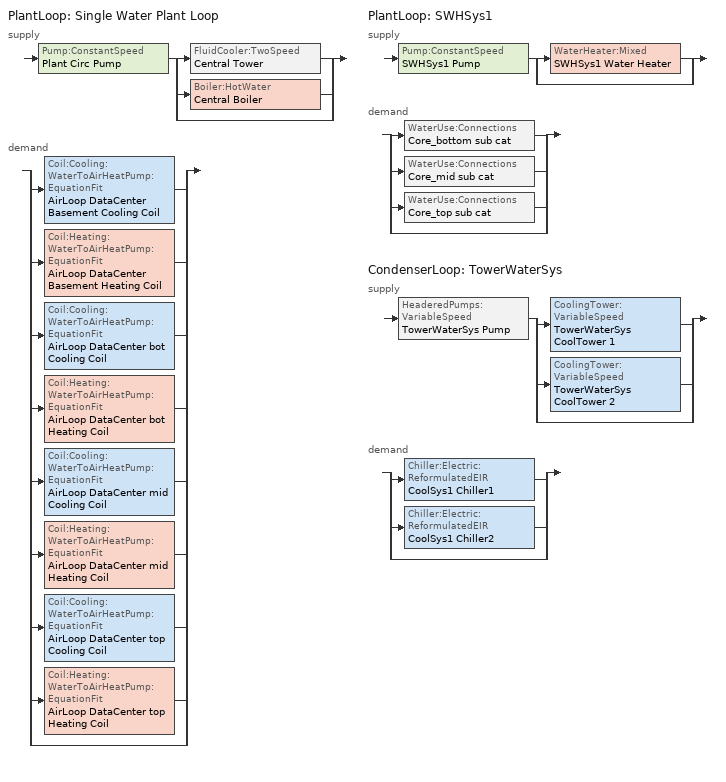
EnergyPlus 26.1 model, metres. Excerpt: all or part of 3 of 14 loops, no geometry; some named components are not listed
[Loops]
PlantLoop 'Single Water Plant Loop'
 supply: Pump:ConstantSpeed 'Plant Circ Pump' > split
  | FluidCooler:TwoSpeed 'Central Tower'
  | Boiler:HotWater 'Central Boiler'
  | bypass
 demand: split
  | Coil:Cooling:WaterToAirHeatPump:EquationFit 'AirLoop DataCenter Basement Cooling Coil'
  | Coil:Heating:WaterToAirHeatPump:EquationFit 'AirLoop DataCenter Basement Heating Coil'
  | Coil:Cooling:WaterToAirHeatPump:EquationFit 'AirLoop DataCenter bot Cooling Coil'
  | Coil:Heating:WaterToAirHeatPump:EquationFit 'AirLoop DataCenter bot Heating Coil'
  | Coil:Cooling:WaterToAirHeatPump:EquationFit 'AirLoop DataCenter mid Cooling Coil'
  | Coil:Heating:WaterToAirHeatPump:EquationFit 'AirLoop DataCenter mid Heating Coil'
  | Coil:Cooling:WaterToAirHeatPump:EquationFit 'AirLoop DataCenter top Cooling Coil'
  | Coil:Heating:WaterToAirHeatPump:EquationFit 'AirLoop DataCenter top Heating Coil'
  | bypass
PlantLoop 'SWHSys1'
 supply: Pump:ConstantSpeed 'SWHSys1 Pump' > split
  | WaterHeater:Mixed 'SWHSys1 Water Heater'
  | bypass
 demand: split
  | WaterUse:Connections 'Core_bottom sub cat'
  | WaterUse:Connections 'Core_mid sub cat'
  | WaterUse:Connections 'Core_top sub cat'
  | bypass
CondenserLoop 'TowerWaterSys'
 supply: HeaderedPumps:VariableSpeed 'TowerWaterSys Pump' > split
  | CoolingTower:VariableSpeed 'TowerWaterSys CoolTower 1'
  | CoolingTower:VariableSpeed 'TowerWaterSys CoolTower 2'
  | bypass
 demand: split
  | Chiller:Electric:ReformulatedEIR 'CoolSys1 Chiller1'
  | Chiller:Electric:ReformulatedEIR 'CoolSys1 Chiller2'
  | bypass
[EnergyManagementSystem:Sensor]
Tower_PumpMassFlow: Output:Variable or Output:Meter Index Key=TowerWaterSys Supply Inlet Node; Output:Variable or Output:Meter=System Node Mass Flow Rate
[EnergyManagementSystem:ProgramCallingManager]
SET_Perimeter_bot_ZN_1_Light_EMS_Program_Prog_Manager: AfterPredictorAfterHVACManagers; SET_Perimeter_bot_ZN_1_Light_EMS_Program
SET_Perimeter_bot_ZN_4_Light_EMS_Program_Prog_Manager: AfterPredictorAfterHVACManagers; SET_Perimeter_bot_ZN_4_Light_EMS_Program
SET_Perimeter_mid_ZN_3_Light_EMS_Program_Prog_Manager: AfterPredictorAfterHVACManagers; SET_Perimeter_mid_ZN_3_Light_EMS_Program
SET_Perimeter_mid_ZN_2_Light_EMS_Program_Prog_Manager: AfterPredictorAfterHVACManagers; SET_Perimeter_mid_ZN_2_Light_EMS_Program
SET_Perimeter_mid_ZN_1_Light_EMS_Program_Prog_Manager: AfterPredictorAfterHVACManagers; SET_Perimeter_mid_ZN_1_Light_EMS_Program
SET_Perimeter_mid_ZN_4_Light_EMS_Program_Prog_Manager: AfterPredictorAfterHVACManagers; SET_Perimeter_mid_ZN_4_Light_EMS_Program
SET_Perimeter_top_ZN_3_Light_EMS_Program_Prog_Manager: AfterPredictorAfterHVACManagers; SET_Perimeter_top_ZN_3_Light_EMS_Program
SET_Perimeter_top_ZN_2_Light_EMS_Program_Prog_Manager: AfterPredictorAfterHVACManagers; SET_Perimeter_top_ZN_2_Light_EMS_Program
SET_Perimeter_top_ZN_1_Light_EMS_Program_Prog_Manager: AfterPredictorAfterHVACManagers; SET_Perimeter_top_ZN_1_Light_EMS_Program
SET_Perimeter_top_ZN_4_Light_EMS_Program_Prog_Manager: AfterPredictorAfterHVACManagers; SET_Perimeter_top_ZN_4_Light_EMS_Program
PlantPump_EMS_Program Manager: InsideHVACSystemIterationLoop; PlantPump_EMS_Program
ChangeTowerFlow_Manager: InsideHVACSystemIterationLoop; ChangTowerFlow
vav_bot_MAX_OA_FRAC_Prog_Manager: AfterPredictorAfterHVACManagers; vav_bot_MAX_OA_FRAC
vav_mid_MAX_OA_FRAC_Prog_Manager: AfterPredictorAfterHVACManagers; vav_mid_MAX_OA_FRAC
vav_top_MAX_OA_FRAC_Prog_Manager: AfterPredictorAfterHVACManagers; vav_top_MAX_OA_FRAC
OA_BASED_OPTIMUM_START_EMS_Program Manager: BeginTimestepBeforePredictor; OA_BASED_OPTIMUM_START_EMS_Program
BoilerParManager: BeginNewEnvironment; SetBoilerPar
BoilerCurveManager: InsideHVACSystemIterationLoop; SetBoilerCurve
[EnergyManagementSystem:OutputVariable]
Wired_LTG: EMS Variable=Wired_LTG; Type of Data in Variable=Summed; Update Frequency=ZoneTimeStep; Units=J
[ElectricLoadCenter:Transformer]
Transformer 1: Availability Schedule=Always_On; Transformer Usage=PowerInFromGrid; Rated Capacity {VA}=500000; Phase=3; Conductor Material=Aluminum; Full Load Temperature Rise {C}=150; Fraction of Eddy Current Losses=0.1; Performance Input Method=NominalEfficiency; Nameplate Efficiency=0.991; Per Unit Load for Nameplate Efficiency=0.35; Reference Temperature for Nameplate Efficiency {C}=75; Consider Transformer Loss for Utility Cost=Yes; Meter 1=Wired_LTG_Electricity; Meter 2=Wired_Int_EQUIP
[EnergyManagementSystem:Actuator]
Name | Actuated Component Unique | Actuated Component Type | Actuated Component Control Type
Basement_Light_Actuator | Basement_lights | Lights | Electricity Rate
Core_bottom_Light_Actuator | Core_bottom_lights | Lights | Electricity Rate
Core_mid_Light_Actuator | Core_mid_lights | Lights | Electricity Rate
Core_top_Light_Actuator | Core_top_lights | Lights | Electricity Rate
Perimeter_bot_ZN_3_Light_Actuator | Perimeter_bot_ZN_3_lights | Lights | Electricity Rate
Perimeter_bot_ZN_2_Light_Actuator | Perimeter_bot_ZN_2_lights | Lights | Electricity Rate
Perimeter_bot_ZN_1_Light_Actuator | Perimeter_bot_ZN_1_lights | Lights | Electricity Rate
Perimeter_bot_ZN_4_Light_Actuator | Perimeter_bot_ZN_4_lights | Lights | Electricity Rate
Perimeter_mid_ZN_3_Light_Actuator | Perimeter_mid_ZN_3_lights | Lights | Electricity Rate
Perimeter_mid_ZN_2_Light_Actuator | Perimeter_mid_ZN_2_lights | Lights | Electricity Rate
Perimeter_mid_ZN_1_Light_Actuator | Perimeter_mid_ZN_1_lights | Lights | Electricity Rate
Perimeter_mid_ZN_4_Light_Actuator | Perimeter_mid_ZN_4_lights | Lights | Electricity Rate
Perimeter_top_ZN_3_Light_Actuator | Perimeter_top_ZN_3_lights | Lights | Electricity Rate
Perimeter_top_ZN_2_Light_Actuator | Perimeter_top_ZN_2_lights | Lights | Electricity Rate
Perimeter_top_ZN_1_Light_Actuator | Perimeter_top_ZN_1_lights | Lights | Electricity Rate
Perimeter_top_ZN_4_Light_Actuator | Perimeter_top_ZN_4_lights | Lights | Electricity Rate
TowerCurveOutput | Tower_Fan_Curve | Curve | Curve Result
vav_bot_MAX_OA_FRAC | VAV_BOT WITH REHEAT Max OA Fraction | Schedule:Constant | Schedule Value
vav_mid_MAX_OA_FRAC | VAV_MID WITH REHEAT Max OA Fraction | Schedule:Constant | Schedule Value
vav_top_MAX_OA_FRAC | VAV_TOP WITH REHEAT Max OA Fraction | Schedule:Constant | Schedule Value
CLGSETP_SCH_Actuator | CLGSETP_SCH_Yes_Optimum | Schedule:Compact | Schedule Value
CLGSETP_SCH_w_SB_Actuator | CLGSETP_SCH_Yes_Optimum_w_SB | Schedule:Compact | Schedule Value
HTGSETP_SCH_Actuator | HTGSETP_SCH_Yes_Optimum | Schedule:Compact | Schedule Value
HTGSETP_SCH_w_SB_Actuator | HTGSETP_SCH_Yes_Optimum_w_SB | Schedule:Compact | Schedule Value
BoilerCurve | HeatSys1 BOILER EFFICIENCY CURVE | Curve | Curve Result
[Sizing:Plant]
Name | Loop Type | Design Loop Exit Temperature {C} | Loop Design Temperature Difference {deltaC} | Sizing Option | Zone Timesteps in Averaging Window | Coincident Sizing Factor Mode
TowerWaterSys | Condenser | 29.4444 | 5.55556 | Coincident | 6 | GlobalCoolingSizingFactor
Single Water Plant Loop | Heating | 39 | 11
SWHSys1 | Heating | 60 | 5
[Boiler:HotWater]
Central Boiler: Fuel Type=NaturalGas; Nominal Capacity {W}=546029; Nominal Thermal Efficiency=0.945; Efficiency Curve Temperature Evaluation Variable=EnteringBoiler; Normalized Boiler Efficiency Curve=CondensingBoiler_Perf_One_Boiler; Design Water Flow Rate {m3/s}=autosize; Minimum Part Load Ratio=0; Maximum Part Load Ratio=1.2; Optimum Part Load Ratio=1; Water Outlet Upper Temperature Limit {C}=95; Boiler Flow Mode=ConstantFlow
[SetpointManager:Scheduled] Control Variable=Temperature
Name | Schedule | Setpoint Node or NodeList
TowerWaterSystem Loop Setpoint Manager | Tower-Loop-Temp-Schedule | TowerWaterSys Supply Outlet Node
SWHSys1 Loop Setpoint Manager | SHWSys1-Loop-Temp-Schedule | SWHSys1 Supply Outlet Node
[PlantLoop] Minimum Loop Temperature {C}=10; Minimum Loop Flow Rate {m3/s}=0
Name | Fluid Type | User Defined Fluid Type | Plant Equipment Operation Scheme | Maximum Loop Temperature {C} | Maximum Loop Flow Rate {m3/s} | Plant Loop Volume {m3} | Load Distribution Scheme | Plant Loop Demand Calculation Scheme
Single Water Plant Loop | UserDefinedFluidType | EthyleneGlycol40Percent | Plant Loop Operation | 35 | autosize | autocalculate | SequentialLoad | DualSetpointDeadband
SWHSys1 | WATER |  | SWHSys1 Loop Operation Scheme List | 60 | AUTOSIZE | AUTOSIZE | Optimal
[PlantEquipmentList]
SWHSys1 Equipment List: SWHSys1 Water Heater
[PlantEquipmentOperation:HeatingLoad]
SWHSys1 Operation Scheme: Load Range 1 Lower Limit {W}=0; Load Range 1 Upper Limit {W}=1000000000000000; Range 1 Equipment List=SWHSys1 Equipment List
[PlantEquipmentOperationSchemes]
Name | Control Scheme 1 | Control Scheme 1 Schedule
Plant Loop Operation | WSHPPlant Operation Scheme | Always_On
SWHSys1 Loop Operation Scheme List | SWHSys1 Operation Scheme | PlantOnSched
[Pump:ConstantSpeed] Design Flow Rate {m3/s}=autosize; Fraction of Motor Inefficiencies to Fluid Stream=0; Pump Control Type=Intermittent
Name | Design Pump Head {Pa} | Design Power Consumption {W} | Motor Efficiency
Plant Circ Pump | 179045 | autosize | 0.909
SWHSys1 Pump | 29891 | AUTOSIZE | 0.3
[PlantEquipmentOperation:CoolingLoad]
TowerWaterSys Operation Scheme: Load Range 1 Lower Limit {W}=0; Load Range 1 Upper Limit {W}=1.31281e+06; Range 1 Equipment List=TowerWaterSys Equipment List 1; Load Range 2 Lower Limit {W}=1.31281e+06; Load Range 2 Upper Limit {W}=100000000000000; Range 2 Equipment List=TowerWaterSys Equipment List 2
[CondenserLoop]
TowerWaterSys: Fluid Type=Water; Condenser Equipment Operation Scheme=TowerWaterSys Loop Operation Scheme List; Maximum Loop Temperature {C}=80; Minimum Loop Temperature {C}=5; Maximum Loop Flow Rate {m3/s}=AUTOSIZE; Minimum Loop Flow Rate {m3/s}=0; Condenser Loop Volume {m3}=AUTOSIZE; Load Distribution Scheme=SequentialLoad
[CondenserEquipmentOperationSchemes]
TowerWaterSys Loop Operation Scheme List: Control Scheme 1=TowerWaterSys Operation Scheme; Control Scheme 1 Schedule=PlantOnSched
[CondenserEquipmentList]
TowerWaterSys Equipment List 1: TowerWaterSys CoolTower 1
TowerWaterSys Equipment List 2: TowerWaterSys CoolTower 1, TowerWaterSys CoolTower 2
[CoolingTower:VariableSpeed] Model Type=CoolToolsCrossFlow; Design Inlet Air Wet-Bulb Temperature {C}=24.9; Design Approach Temperature {deltaC}=4.54444; Design Range Temperature {deltaC}=5.55556; Design Water Flow Rate {m3/s}=0.06748; Design Air Flow Rate {m3/s}=autosize; Design Fan Power {W}=17344.9; Fan Power Ratio Function of Air Flow Rate Ratio Curve=Tower_Fan_Curve; Minimum Air Flow Rate Ratio=0.2; Fraction of Tower Capacity in Free Convection Regime=0.125; Number of Cells=2; Cell Control=MaximalCell; Sizing Factor=1
TowerWaterSys CoolTower 1; TowerWaterSys CoolTower 2
[HeaderedPumps:VariableSpeed]
TowerWaterSys Pump: Total Design Flow Rate {m3/s}=AUTOSIZE; Number of Pumps in Bank=2; Flow Sequencing Control Scheme=SEQUENTIAL; Design Pump Head {Pa}=148557; Design Power Consumption {W}=autosize; Motor Efficiency=0.909; Fraction of Motor Inefficiencies to Fluid Stream=0; Coefficient 1 of the Part Load Performance Curve=0; Coefficient 2 of the Part Load Performance Curve=0.0216; Coefficient 3 of the Part Load Performance Curve=-0.0325; Coefficient 4 of the Part Load Performance Curve=1.0095; Minimum Flow Rate Fraction=0; Pump Control Type=Intermittent; Design Shaft Power per Unit Flow Rate per Unit Head {W/((m3/s)-Pa)}=1.4999
[SetpointManager:Scheduled:DualSetpoint]
Water Loop Setpoint Manager: Control Variable=Temperature; High Setpoint Schedule=PLANT LOOP HIGH TEMP SCHEDULE; Low Setpoint Schedule=PLANT LOOP LOW TEMP SCHEDULE; Setpoint Node or NodeList=Plant Supply Outlet Node
[PlantEquipmentOperation:ComponentSetpoint]
WSHPPlant Operation Scheme: Equipment 1=Central Tower; Component 1 Flow Rate {m3/s}=autosize; Operation 1 Type=Cooling; Equipment 2=Central Boiler; Component 2 Flow Rate {m3/s}=autosize; Operation 2 Type=Heating
[FluidCooler:TwoSpeed]
Central Tower: Performance Input Method=NominalCapacity; Low Fan Speed U-Factor Times Area Sizing Factor=0.6; High Speed Nominal Capacity {W}=582060; Low Speed Nominal Capacity {W}=291030; Low Speed Nominal Capacity Sizing Factor=0.5; Design Entering Water Temperature {C}=51.67; Design Entering Air Temperature {C}=35; Design Entering Air Wet-bulb Temperature {C}=25.6; Design Water Flow Rate {m3/s}=autosize; High Fan Speed Air Flow Rate {m3/s}=autosize; High Fan Speed Fan Power {W}=43776.2; Low Fan Speed Air Flow Rate {m3/s}=autocalculate; Low Fan Speed Air Flow Rate Sizing Factor=0.5; Low Fan Speed Fan Power {W}=autocalculate; Low Fan Speed Fan Power Sizing Factor=0.16
[AvailabilityManager:NightCycle] Applicability Schedule=Always_On; Fan Schedule=HVACOperationSchd; Control Type=CycleOnAny; Thermostat Tolerance {deltaC}=1; Cycling Run Time Control Type=FixedRunTime; Cycling Run Time {s}=1800
VAV_bot WITH REHEAT Availability Manager; VAV_mid WITH REHEAT Availability Manager; VAV_top WITH REHEAT Availability Manager; CAV_bas Availability Manager
[AirLoopHVAC:ReturnPlenum]
Name | Zone
GroundFloor_Plenum_Return | GroundFloor_Plenum
MidFloor_Plenum_Return | MidFloor_Plenum
TopFloor_Plenum_Return | TopFloor_Plenum
[Coil:Cooling:WaterToAirHeatPump:EquationFit] Rated Air Flow Rate {m3/s}=autosize; Rated Water Flow Rate {m3/s}=autosize; Gross Rated Total Cooling Capacity {W}=autosize; Gross Rated Sensible Cooling Capacity {W}=autosize; Rated Entering Water Temperature {C}=30; Rated Entering Air Dry-Bulb Temperature {C}=27; Rated Entering Air Wet-Bulb Temperature {C}=19; Total Cooling Capacity Curve=WSHP_CoolCapCurveTot; Sensible Cooling Capacity Curve=WSHP_CoolCapCurveSens; Cooling Power Consumption Curve=WSHP_CoolPowerCurve; Nominal Time for Condensate Removal to Begin {s}=0; Ratio of Initial Moisture Evaporation Rate and Steady State Latent Capacity=0; Maximum Cycling Rate {cycles/hr}=2.5; Latent Capacity Time Constant {s}=60; Fan Delay Time {s}=60
Name | Gross Rated Cooling COP {W/W} | Part Load Fraction Correlation Curve
AirLoop DataCenter Basement Cooling Coil | 4.26661 | AirLoop DataCenter Basement DXAC Heat Pump-AutogeneratedPLFCurve
AirLoop DataCenter bot Cooling Coil | 4.40579 | AirLoop DataCenter bot DXAC Heat Pump-AutogeneratedPLFCurve
AirLoop DataCenter mid Cooling Coil | 4.40579 | AirLoop DataCenter mid DXAC Heat Pump-AutogeneratedPLFCurve
AirLoop DataCenter top Cooling Coil | 4.40579 | AirLoop DataCenter top DXAC Heat Pump-AutogeneratedPLFCurve
[Coil:Heating:WaterToAirHeatPump:EquationFit] Rated Air Flow Rate {m3/s}=autosize; Rated Water Flow Rate {m3/s}=autosize; Gross Rated Heating Capacity {W}=autosize; Gross Rated Heating COP {W/W}=4.2; Rated Entering Water Temperature {C}=20; Rated Entering Air Dry-Bulb Temperature {C}=20; Ratio of Rated Heating Capacity to Rated Cooling Capacity=1; Heating Capacity Curve=WSHP_HeatCapCurve; Heating Power Consumption Curve=WSHP_HeatPowerCurve
Name | Part Load Fraction Correlation Curve
AirLoop DataCenter Basement Heating Coil | AirLoop DataCenter Basement DXAC Heat Pump-AutogeneratedPLFCurve
AirLoop DataCenter bot Heating Coil | AirLoop DataCenter bot DXAC Heat Pump-AutogeneratedPLFCurve
AirLoop DataCenter mid Heating Coil | AirLoop DataCenter mid DXAC Heat Pump-AutogeneratedPLFCurve
AirLoop DataCenter top Heating Coil | AirLoop DataCenter top DXAC Heat Pump-AutogeneratedPLFCurve
[AvailabilityManager:Scheduled] Schedule=Always_On
AirLoop DataCenter Basement Availability Manager; AirLoop DataCenter bot Availability Manager; AirLoop DataCenter mid Availability Manager; AirLoop DataCenter top Availability Manager
[WaterHeater:Mixed]
SWHSys1 Water Heater: Tank Volume {m3}=1.135624; Setpoint Temperature Schedule=SHWSys1 Water Heater Setpoint Temperature Schedule; Deadband Temperature Difference {deltaC}=2; Maximum Temperature Limit {C}=82.2222; Heater Control Type=Cycle; Heater Maximum Capacity {W}=87921.32; Heater Fuel Type=NATURALGAS; Heater Thermal Efficiency=0.803989; Off Cycle Parasitic Fuel Consumption Rate {W}=7280.88; Off Cycle Parasitic Fuel Type=NATURALGAS; Off Cycle Parasitic Heat Fraction to Tank=0; On Cycle Parasitic Fuel Consumption Rate {W}=7280.88; On Cycle Parasitic Fuel Type=NATURALGAS; Ambient Temperature Indicator=zone; Ambient Temperature Zone=BASEMENT; Off Cycle Loss Coefficient to Ambient Temperature {W/K}=11.2541; On Cycle Loss Coefficient to Ambient Temperature {W/K}=11.2541; Use Side Effectiveness=1; Source Side Effectiveness=1; Use Side Design Flow Rate {m3/s}=AUTOSIZE; Source Side Design Flow Rate {m3/s}=AUTOSIZE; Indirect Water Heating Recovery Time {hr}=1.5
[WaterUse:Equipment] Peak Flow Rate {m3/s}=3.66667e-05; Flow Rate Fraction Schedule=BLDG_SWH_SCH
Name | Target Temperature Schedule | Hot Water Supply Temperature Schedule | Zone | Sensible Fraction Schedule | Latent Fraction Schedule
Core_bottom sub cat | Core_bottom sub cat Temp Sched | Core_bottom sub catHot Supply Temp Sched | Core_bottom | Core_bottom sub cat Sensible fract sched | Core_bottom sub cat Latent fract sched
Core_mid sub cat | Core_mid sub cat Temp Sched | Core_mid sub catHot Supply Temp Sched | Core_mid | Core_mid sub cat Sensible fract sched | Core_mid sub cat Latent fract sched
Core_top sub cat | Core_top sub cat Temp Sched | Core_top sub catHot Supply Temp Sched | Core_top | Core_top sub cat Sensible fract sched | Core_top sub cat Latent fract sched
[WaterUse:Connections]
Name | Water Use Equipment 1
Core_bottom sub cat | Core_bottom sub cat
Core_mid sub cat | Core_mid sub cat
Core_top sub cat | Core_top sub cat
[Schedule:Compact]
ALWAYS_ON; PlantOnSched: Through: 12/31, For: AllDays, Until: 24:00, 1
BLDG_SWH_SCH: Through: 12/31, For: Weekdays SummerDesignDay, Until: 05:00, 0, Until: 06:00, 0, Until: 07:00, 0.07, Until: 08:00, 0.19, Until: 09:00, 0.35, Until: 10:00, 0.38, Until: 11:00, 0.39, Until: 12:00, 0.47, Until: 13:00, 0.57, Until: 14:00, 0.54, Until: 15:00, 0.34, Until: 16:00, 0.33, Until: 17:00, 0.44, Until: 18:00, 0.26, Until: 19:00, 0.21, Until: 20:00, 0.15, Until: 21:00, 0.17, Until: 22:00, 0.08, Until: 24:00, 0.05, For: Saturday WinterDesignDay, Until: 05:00, 0, Until: 06:00, 0, Until: 07:00, 0.07, Until: 08:00, 0.11, Until: 09:00, 0.15, Until: 10:00, 0.21, Until: 11:00, 0.19, Until: 12:00, 0.23, Until: 13:00, 0.2, Until: 14:00, 0.19, Until: 15:00, 0.15, Until: 16:00, 0.13, Until: 17:00, 0.14, Until: 21:00, 0.07, Until: 22:00, 0.09, Until: 24:00, 0.05, For: Sunday Holidays AllOtherDays, Until: 06:00, 0, Until: 07:00, 0.07, Until: 11:00, 0.04, Until: 13:00, 0.06, Until: 14:00, 0.09, Until: 15:00, 0.06, Until: 21:00, 0.04, Until: 22:00, 0.07, Until: 24:00, 0.04
CLGSETP_SCH_YES_OPTIMUM: Through: 12/31, For: SummerDesignDay, Until: 05:00, 26.7, Until: 06:00, 25.7, Until: 07:00, 25, Until: 22:00, 24, Until: 24:00, 26.7, For: Weekdays, Until: 04:00, 26.7, Until: 05:00, 25.6, Until: 06:00, 25, Until: 22:00, 24, Until: 24:00, 26.7, For: Saturday, Until: 04:00, 26.7, Until: 05:00, 25.6, Until: 06:00, 25, Until: 17:00, 24, Until: 24:00, 26.7, For WinterDesignDay, Until: 24:00, 26.7, For: Sunday Holidays AllOtherDays, Until: 24:00, 26.7
CLGSETP_SCH_YES_OPTIMUM_w_SB: Through: 12/31, For: Weekdays, Until: 01:00, 26.7, Until: 02:00, 26.7, Until: 03:00, 26.7, Until: 04:00, 26.7, Until: 05:00, 25.6, Until: 06:00, 25, Until: 07:00, 24, Until: 08:00, 24, Until: 09:00, 24, Until: 10:00, 24, Until: 11:00, 24.5556, Until: 12:00, 24, Until: 13:00, 24.5556, Until: 14:00, 24, Until: 15:00, 24.5556, Until: 16:00, 24, Until: 17:00, 24, Until: 18:00, 24, Until: 19:00, 24, Until: 20:00, 24, Until: 21:00, 24, Until: 22:00, 24, Until: 23:00, 26.7, Until: 24:00, 26.7, For: Saturday, Until: 01:00, 26.7, Until: 02:00, 26.7, Until: 03:00, 26.7, Until: 04:00, 26.7, Until: 05:00, 25.6, Until: 06:00, 25, Until: 07:00, 24, Until: 08:00, 24, Until: 09:00, 24, Until: 10:00, 24, Until: 11:00, 24.5556, Until: 12:00, 24, Until: 13:00, 24.5556, Until: 14:00, 24, Until: 15:00, 24.5556, Until: 16:00, 24, Until: 17:00, 24, Until: 18:00, 26.7, Until: 19:00, 26.7, Until: 20:00, 26.7, Until: 21:00, 26.7, Until: 22:00, 26.7, Until: 23:00, 26.7, Until: 24:00, 26.7, For: SummerDesignDay, Until: 05:00, 26.7, Until: 06:00, 25.7, Until: 07:00, 25, Until: 22:00, 24, Until: 24:00, 26.7, For WinterDesignDay, Until: 24:00, 26.7, For:Sunday Holidays AllOtherDays, Until: 24:00, 26.7
Tower-Loop-Temp-Schedule: Through: 12/31, For: AllDays, Until: 24:00, 21.1
Core_bottom sub cat Latent fract sched; Core_mid sub cat Latent fract sched; Core_top sub cat Latent fract sched: Through: 12/31, For: AllDays, Until: 24:00, 0.05
Core_bottom sub cat Sensible fract sched; Core_mid sub cat Sensible fract sched; Core_top sub cat Sensible fract sched: Through: 12/31, For: AllDays, Until: 24:00, 0.2
Core_bottom sub cat Temp Sched; Core_mid sub cat Temp Sched; Core_top sub cat Temp Sched; SHWSys1-Loop-Temp-Schedule; SHWSys1 Water Heater Setpoint Temperature Schedule: Through: 12/31, For: AllDays, Until: 24:00, 60
Core_bottom sub catHot Supply Temp Sched; Core_mid sub catHot Supply Temp Sched; Core_top sub catHot Supply Temp Sched: Through: 12/31, For: AllDays, Until: 24:00, 55
PLANT LOOP HIGH TEMP SCHEDULE: Through: 12/31, For: Alldays, Until: 24:00, 18.33
PLANT LOOP LOW TEMP SCHEDULE: Through: 12/31, For: Alldays, Until: 24:00, 5
[Schedule:Constant]
VAV_BOT WITH REHEAT Max OA Fraction; VAV_MID WITH REHEAT Max OA Fraction; VAV_TOP WITH REHEAT Max OA Fraction: 1
[Curve:Bicubic]
CondensingBoiler_Perf_One_Boiler: Coefficient1 Constant=0.946581; Coefficient2 x=0.022541; Coefficient3 x**2=-3.1E-15; Coefficient4 y=0.00904; Coefficient5 y**2=-0.00029; Coefficient6 x*y=-0.00176; Coefficient7 x**3=-0.03203; Coefficient8 y**3=2.15E-06; Coefficient9 x**2*y=0.000827; Coefficient10 x*y**2=1.40464e-05; Minimum Value of x=0; Maximum Value of x=1; Minimum Value of y=21.1; Maximum Value of y=71; Input Unit Type for X=Dimensionless; Input Unit Type for Y=Dimensionless; Output Unit Type=Dimensionless
[Curve:Cubic]
Tower_Fan_Curve: Coefficient1 Constant=0; Coefficient2 x=0; Coefficient3 x**2=0; Coefficient4 x**3=1; Minimum Value of x=0; Maximum Value of x=1
[Curve:QuadLinear] Minimum Value of w=-100; Maximum Value of w=100; Minimum Value of x=-100; Maximum Value of x=100; Minimum Value of y=-100; Maximum Value of y=100; Minimum Value of z=-100; Maximum Value of z=100
Name | Coefficient1 Constant | Coefficient2 w | Coefficient3 x | Coefficient4 y | Coefficient5 z
WSHP_CoolCapCurveTot | -4.30267 | 7.18537 | -2.23947 | 0.139996 | 0.10266
WSHP_CoolPowerCurve | -5.67776 | 0.438988 | 5.84528 | 0.141606 | -0.168728
WSHP_HeatCapCurve | 0.237847 | -3.35824 | 3.8064 | 0.1792 | 0.128607
WSHP_HeatPowerCurve | -3.79176 | 3.38799 | 1.50226 | -0.177654 | -0.10308
[Curve:QuintLinear]
WSHP_CoolCapCurveSens: Coefficient1 Constant=6.00194; Coefficient2 v=22.6301; Coefficient3 w=-26.7961; Coefficient4 x=-1.72375; Coefficient5 y=0.490645; Coefficient6 z=0.0693119; Minimum Value of v=-100; Maximum Value of v=100; Minimum Value of w=-100; Maximum Value of w=100; Minimum Value of x=-100; Maximum Value of x=100; Minimum Value of y=-100; Maximum Value of y=100; Minimum Value of z=-100; Maximum Value of z=100
[Curve:Linear] Coefficient1 Constant=0.83374; Coefficient2 x=0.16625; Minimum Value of x=0; Maximum Value of x=1; Minimum Curve Output=0; Maximum Curve Output=1; Input Unit Type for X=Dimensionless; Output Unit Type=Dimensionless
AirLoop DataCenter Basement DXAC Heat Pump-AutogeneratedPLFCurve; AirLoop DataCenter bot DXAC Heat Pump-AutogeneratedPLFCurve; AirLoop DataCenter mid DXAC Heat Pump-AutogeneratedPLFCurve; AirLoop DataCenter top DXAC Heat Pump-AutogeneratedPLFCurve
